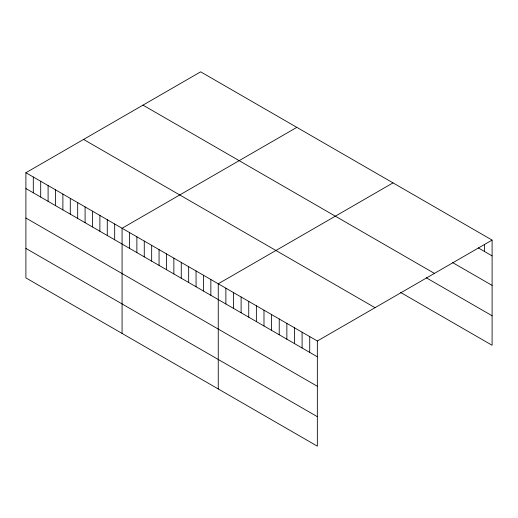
<?xml version="1.0" encoding="UTF-8"?>
<svg xmlns="http://www.w3.org/2000/svg" width="518" height="518" viewBox="0 0 518 518"><rect width="100%" height="100%" fill="white"/><g stroke="black" fill="none" stroke-linecap="round" stroke-linejoin="round"><path stroke-width="0.78" d="M25.9 172.727L317.34 340.993L317.34 446.166L25.9 277.907L25.9 172.727L200.66 71.834L492.1 240.093L492.1 345.273L400.634 292.463M296.833 127.357L122.073 228.257L122.073 333.43M393.007 182.886L218.253 283.78L218.253 388.96M317.34 340.993L492.1 240.093M478.243 247.882L492.1 255.886M452.602 262.581L492.1 285.379M142.987 105.128L434.427 273.387M426.269 277.771L492.1 315.773M83.573 139.433L375.013 307.692M25.9 188.52L317.34 356.779M25.9 218.013L317.34 386.279M25.9 248.407L317.34 416.673M484.479 244.379L484.479 251.483M309.719 336.59L309.719 352.376M302.098 332.187L302.098 347.979M294.477 327.79L294.477 343.576M286.855 323.387L286.855 339.18M279.228 318.984L279.228 334.777M271.607 314.588L271.607 330.374M263.986 310.185L263.986 325.977M256.365 305.782L256.365 321.574M248.744 301.385L248.744 317.171M241.116 296.982L241.116 312.775M233.495 292.579L233.495 308.372M225.874 288.183L225.874 303.969M210.852 279.513L210.852 295.299M203.457 275.239L203.457 291.025M196.057 270.966L196.057 286.758M188.662 266.699L188.662 282.485M181.261 262.425L181.261 278.211M173.86 258.152L173.86 273.944M166.466 253.885L166.466 269.671M159.065 249.611L159.065 265.397M151.67 245.338L151.67 261.13M144.269 241.071L144.269 256.857M136.875 236.797L136.875 252.59M129.474 232.524L129.474 248.316M114.679 223.983L114.679 239.776M107.278 219.71L107.278 235.502M99.883 215.443L99.883 231.229M92.482 211.169L92.482 226.962M85.088 206.896L85.088 222.688M77.687 202.629L77.687 218.415M70.286 198.355L70.286 214.148M62.892 194.082L62.892 209.874M55.491 189.815L55.491 205.601M48.096 185.541L48.096 201.334M40.695 181.268L40.695 197.06M33.301 177.001L33.301 192.787"/></g></svg>
